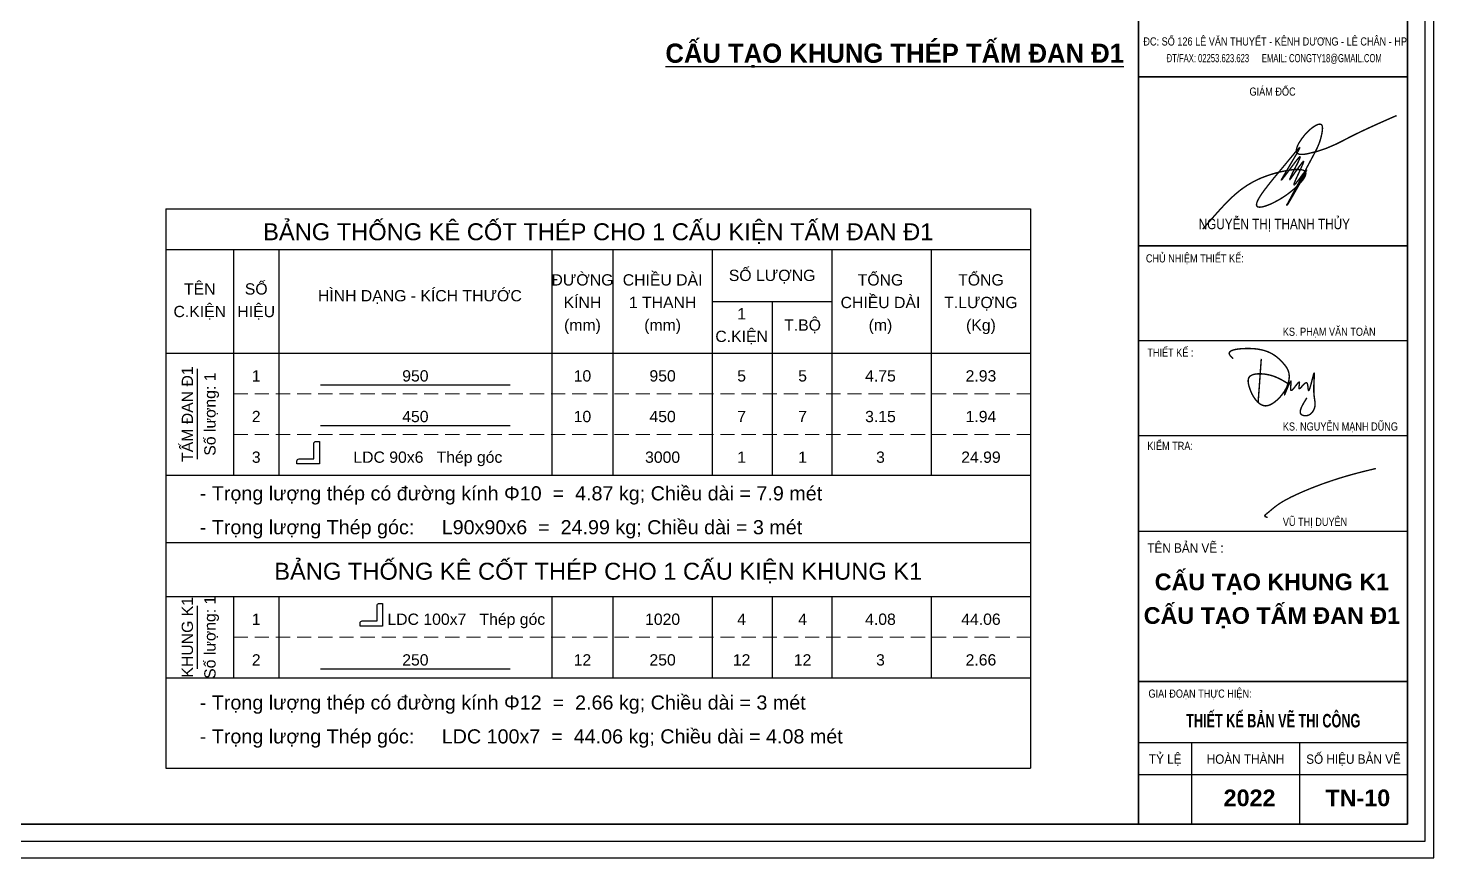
# Model space of a CAD drawing. Header units: inches. Extents: x 2792 to 53517, y -20644 to 27576.
# Drawn here: x 48535 to 53517, y 21012 to 23952 of the extents above; entities that cross this region are included whole.
import ezdxf
from ezdxf.enums import TextEntityAlignment as Align

# ---------------------------------------------------------------- set-up
doc = ezdxf.new("R2010")
doc.units = ezdxf.units.IN
doc.header["$MEASUREMENT"] = 0
doc.linetypes.add('HIDDEN', pattern=[0.375, 0.25, -0.125])
doc.linetypes.add('HIDDENX2', pattern=[0.75, 0.5, -0.25])
for name, color, linetype in [('BT7-THAY', 7, 'Continuous'), ('ENTTNTHIETKE1', 2, 'Continuous'), ('GHICHU', 7, 'Continuous'), ('KHUNGTEN', 5, 'Continuous'), ('T.bao', 6, 'Continuous'), ('TXT', 5, 'Continuous')]:
    doc.layers.add(name, color=color, linetype=linetype)
for name, color, linetype, lineweight in [('ISO', 153, 'Continuous', 13), ('LC ISO', 153, 'Continuous', 13), ('LC MANH DUT', 35, 'HIDDEN', 5), ('LC Net dam 1', 30, 'Continuous', 30), ('LC Net thay', 7, 'Continuous', 25), ('LC Text1', 3, 'Continuous', 20), ('LC Text2', 7, 'Continuous', 25), ('NetMo', 9, 'HIDDENX2', 0), ('THEP', 1, 'Continuous', 35)]:
    doc.layers.add(name, color=color, linetype=linetype, lineweight=lineweight)
doc.styles.add('Hoa', font='micross.ttf')
doc.styles.add('LC 1', font='')
doc.styles.add('style1', font='')
doc.styles.add('T2', font='', dxfattribs={"width": 0.8})
doc.styles.add('THANG2', font='')
doc.styles.add('THUONG', font='', dxfattribs={"height": 40})
doc.styles.add('VnAvantH-B', font='')
doc.styles.get('LC 1').set_extended_font_data('.VnAvantH', bold=True)
doc.styles.get('style1').set_extended_font_data('.VnAvantH')
doc.styles.get('T2').set_extended_font_data('.VnArialH')
doc.styles.get('THANG2').set_extended_font_data('.VnHelvetInsH', bold=True)
doc.styles.get('THUONG').set_extended_font_data('.VnArial')
doc.styles.get('VnAvantH-B').set_extended_font_data('.VnAvantH', bold=True)

# ---------------------------------------------------------------- blocks, each defined once
blk = doc.blocks.new('chu ki Miss Duyen')
at = {"layer": 'ISO', "ltscale": 2, "const_width": 40}
blk.add_lwpolyline([(843, 225), (838, 225), (836, 225), (834, 225), (832, 225), (830, 226), (828, 226), (827, 226), (826, 226), (825, 226), (824, 226), (823, 226), (821, 226), (820, 227), (819, 227), (818, 227), (817, 227), (816, 227), (815, 227), (814, 227), (813, 228), (812, 228), (810, 228), (809, 228), (808, 228), (807, 229), (806, 229), (805, 229), (804, 229), (803, 230), (801, 230), (800, 230), (799, 230), (798, 231), (797, 231), (795, 231), (794, 232), (793, 232), (792, 232), (791, 233), (789, 233), (788, 233), (787, 234), (786, 234), (785, 235), (783, 235), (782, 235), (781, 236), (780, 236), (779, 237), (778, 237), (777, 238), (776, 238), (776, 238), (775, 238), (775, 239), (774, 239), (774, 239), (773, 239), (773, 240), (772, 240), (771, 240), (771, 240), (770, 241), (770, 241), (769, 241), (769, 242), (768, 242), (768, 242), (767, 242), (767, 243), (766, 243), (766, 243), (765, 244), (765, 244), (765, 244), (764, 245), (764, 245), (763, 245), (763, 246), (762, 246), (762, 246), (762, 247), (761, 247), (761, 247), (760, 248), (760, 248), (760, 248), (759, 249), (759, 249), (759, 249), (758, 250), (758, 250), (758, 250), (758, 251), (757, 251), (757, 251), (757, 252), (756, 252), (756, 253), (756, 253), (756, 253), (756, 254), (755, 254), (755, 255), (755, 255), (755, 255), (755, 256), (755, 256), (754, 257), (754, 257), (754, 257), (754, 258), (754, 258), (754, 259), (754, 259), (754, 260), (754, 260), (754, 260), (754, 261), (754, 261), (754, 262), (754, 262), (754, 263), (754, 263), (754, 263), (754, 264), (754, 264), (754, 265), (754, 265), (754, 266), (754, 266), (754, 267), (754, 267), (755, 268), (755, 268), (755, 269), (755, 269), (755, 270), (755, 270), (755, 270), (756, 271), (756, 271), (756, 272), (756, 272), (756, 273), (757, 273), (757, 274), (757, 274), (757, 275), (758, 275), (758, 276), (758, 276), (758, 277), (759, 277), (759, 278), (759, 278), (759, 279), (760, 279), (760, 280), (760, 280), (761, 281), (761, 281), (761, 282), (762, 282), (762, 283), (762, 283), (763, 284), (763, 284), (763, 285), (764, 285), (764, 286), (764, 286), (765, 287), (766, 288), (767, 289), (767, 290), (768, 291), (769, 293), (770, 294), (771, 295), (771, 296), (772, 297), (773, 298), (774, 299), (775, 300), (776, 301), (777, 302), (778, 303), (778, 304), (780, 306), (781, 307), (782, 308), (783, 309), (784, 310), (785, 311), (786, 312), (786, 312), (787, 313), (788, 314), (789, 315), (790, 316), (791, 317), (792, 318), (792, 319), (793, 320), (794, 321), (795, 322), (796, 323), (797, 324), (797, 324), (798, 325), (799, 326), (800, 327), (801, 328), (801, 329), (802, 330), (803, 330), (804, 331), (805, 332), (805, 333), (806, 334), (807, 335), (808, 336), (808, 336), (809, 337), (810, 338), (811, 339), (811, 340), (812, 340), (813, 341), (814, 343), (816, 344), (817, 346), (819, 348), (820, 349), (822, 351), (823, 352), (824, 354), (826, 355), (827, 357), (829, 358), (830, 360), (831, 361), (834, 364), (840, 370), (842, 372), (845, 376), (848, 379), (851, 382), (853, 386), (856, 389), (859, 392), (862, 395), (865, 398), (867, 401), (870, 404), (873, 407), (876, 411), (879, 414), (882, 417), (885, 420), (887, 423), (890, 427), (893, 430), (896, 433), (899, 436), (902, 440), (905, 443), (908, 446), (911, 449), (914, 453), (917, 456), (920, 459), (923, 462), (926, 466), (928, 469), (931, 472), (934, 476), (937, 479), (940, 482), (943, 486), (946, 489), (949, 492), (953, 495), (956, 499), (959, 502), (962, 505), (965, 509), (968, 512), (971, 515), (974, 519), (977, 522), (980, 525), (983, 529), (986, 532), (989, 535), (992, 538), (996, 542), (999, 545), (1002, 548), (1005, 552), (1008, 555), (1011, 558), (1014, 561), (1017, 565), (1021, 568), (1024, 571), (1027, 574), (1030, 578), (1033, 581), (1036, 584), (1040, 587), (1043, 591), (1046, 594), (1049, 596), (1052, 600), (1056, 603), (1059, 606), (1062, 610), (1065, 613), (1069, 616), (1072, 619), (1075, 622), (1078, 625), (1082, 628), (1085, 631), (1088, 634), (1091, 637), (1095, 640), (1098, 643), (1101, 646), (1105, 649), (1108, 652), (1111, 655), (1114, 658), (1118, 661), (1121, 664), (1124, 667), (1128, 670), (1131, 673), (1134, 676), (1138, 679), (1141, 682), (1144, 685), (1148, 688), (1151, 691), (1154, 694), (1158, 697), (1161, 700), (1165, 702), (1168, 705), (1171, 708), (1175, 711), (1178, 714), (1182, 717), (1185, 720), (1188, 722), (1192, 725), (1195, 728), (1199, 731), (1202, 734), (1205, 736), (1209, 739), (1212, 742), (1216, 745), (1219, 747), (1223, 750), (1226, 753), (1229, 756), (1233, 758), (1236, 761), (1240, 764), (1243, 767), (1247, 769), (1250, 772), (1254, 775), (1257, 777), (1261, 780), (1264, 783), (1268, 785), (1271, 788), (1275, 791), (1278, 793), (1282, 796), (1285, 799), (1289, 801), (1292, 804), (1296, 807), (1299, 809), (1303, 812), (1306, 815), (1310, 817), (1313, 820), (1317, 822), (1320, 825), (1324, 828), (1327, 830), (1331, 833), (1335, 835), (1338, 838), (1342, 840), (1345, 843), (1349, 846), (1352, 848), (1356, 851), (1360, 853), (1363, 856), (1367, 858), (1370, 861), (1374, 863), (1377, 866), (1381, 868), (1385, 871), (1392, 876), (1399, 881), (1406, 886), (1413, 891), (1421, 896), (1428, 901), (1435, 906), (1442, 911), (1447, 915), (1457, 921), (1464, 926), (1471, 931), (1479, 936), (1486, 941), (1493, 946), (1501, 950), (1508, 955), (1515, 960), (1523, 965), (1530, 970), (1537, 975), (1545, 980), (1552, 984), (1559, 989), (1567, 994), (1574, 999), (1582, 1004), (1589, 1008), (1596, 1013), (1604, 1018), (1611, 1023), (1619, 1028), (1626, 1032), (1634, 1037), (1641, 1042), (1648, 1046), (1656, 1051), (1663, 1056), (1671, 1061), (1678, 1065), (1686, 1070), (1693, 1075), (1701, 1079), (1708, 1084), (1716, 1089), (1723, 1093), (1731, 1098), (1738, 1103), (1746, 1107), (1753, 1112), (1761, 1116), (1769, 1121), (1776, 1126), (1784, 1130), (1791, 1135), (1799, 1139), (1806, 1144), (1814, 1148), (1822, 1153), (1829, 1158), (1837, 1162), (1844, 1167), (1852, 1171), (1860, 1176), (1867, 1180), (1875, 1185), (1882, 1189), (1890, 1194), (1898, 1198), (1905, 1203), (1913, 1207), (1921, 1212), (1928, 1216), (1936, 1220), (1943, 1225), (1951, 1229), (1959, 1234), (1964, 1237), (1974, 1243), (1982, 1247), (1989, 1251), (1997, 1256), (2005, 1260), (2012, 1265), (2020, 1269), (2028, 1273), (2036, 1278), (2043, 1282), (2051, 1286), (2059, 1291), (2066, 1295), (2074, 1299), (2082, 1304), (2089, 1308), (2097, 1312), (2105, 1317), (2113, 1321), (2120, 1325), (2128, 1330), (2136, 1334), (2144, 1338), (2151, 1342), (2159, 1347), (2167, 1351), (2175, 1355), (2182, 1359), (2190, 1364), (2198, 1368), (2206, 1372), (2213, 1376), (2221, 1381), (2229, 1385), (2237, 1389), (2244, 1393), (2252, 1397), (2260, 1402), (2268, 1406), (2276, 1410), (2283, 1414), (2291, 1418), (2299, 1422), (2307, 1426), (2315, 1431), (2322, 1435), (2330, 1439), (2338, 1443), (2346, 1447), (2354, 1451), (2361, 1455), (2369, 1459), (2377, 1464), (2385, 1468), (2393, 1472), (2401, 1476), (2408, 1480), (2416, 1484), (2424, 1488), (2432, 1492), (2440, 1496), (2448, 1500), (2456, 1504), (2463, 1508), (2471, 1512), (2479, 1516), (2487, 1520), (2495, 1524), (2503, 1528), (2511, 1532), (2519, 1536), (2526, 1540), (2534, 1544), (2542, 1548), (2550, 1552), (2558, 1556), (2566, 1560), (2574, 1564), (2582, 1568), (2590, 1572), (2598, 1575), (2606, 1579), (2613, 1583), (2621, 1587), (2629, 1591), (2637, 1595), (2645, 1599), (2653, 1603), (2661, 1607), (2669, 1610), (2677, 1614), (2685, 1618), (2693, 1622), (2701, 1626), (2709, 1630), (2717, 1633), (2725, 1637), (2733, 1641), (2741, 1645), (2749, 1649), (2756, 1652), (2764, 1656), (2772, 1660), (2780, 1664), (2788, 1668), (2796, 1671), (2804, 1675), (2812, 1679), (2820, 1683), (2828, 1686), (2836, 1690), (2844, 1694), (2852, 1698), (2860, 1701), (2868, 1705), (2876, 1709), (2884, 1712), (2892, 1716), (2900, 1720), (2908, 1723), (2916, 1727), (2925, 1731), (2933, 1734), (2941, 1738), (2949, 1742), (2957, 1745), (2965, 1749), (2973, 1753), (2981, 1756), (2989, 1760), (2997, 1763), (3005, 1767), (3013, 1771), (3021, 1774), (3029, 1778), (3037, 1781), (3045, 1785), (3053, 1789), (3061, 1792), (3069, 1796), (3078, 1799), (3086, 1803), (3094, 1806), (3102, 1810), (3110, 1813), (3118, 1817), (3126, 1820), (3134, 1824), (3142, 1827), (3150, 1831), (3156, 1833), (3167, 1838), (3175, 1841), (3183, 1845), (3191, 1848), (3199, 1852), (3207, 1855), (3215, 1859), (3223, 1862), (3232, 1866), (3240, 1869), (3248, 1873), (3256, 1876), (3264, 1879), (3272, 1883), (3280, 1886), (3288, 1890), (3297, 1893), (3305, 1896), (3313, 1900), (3321, 1903), (3329, 1907), (3337, 1910), (3345, 1913), (3354, 1917), (3362, 1920), (3370, 1923), (3378, 1927), (3386, 1930), (3394, 1933), (3403, 1937), (3411, 1940), (3419, 1944), (3427, 1947), (3435, 1950), (3452, 1957), (3468, 1963), (3484, 1970), (3501, 1977), (3517, 1983), (3534, 1990), (3550, 1996), (3566, 2003), (3583, 2009), (3599, 2016), (3616, 2022), (3632, 2029), (3648, 2035), (3665, 2042), (3681, 2048), (3698, 2055), (3714, 2061), (3731, 2068), (3747, 2074), (3763, 2081), (3780, 2087), (3796, 2093), (3813, 2100), (3828, 2106)], dxfattribs=at)
blk = doc.blocks.new('nguyen thi thanh thuy')
at = {"layer": 'ISO', "ltscale": 2, "const_width": 40}
blk.add_lwpolyline([(-2685, -1690, -0.006388), (-2178, -1117, -0.008557), (-1977, -905, -0.017087), (-1770, -708, -0.102087), (-833, -161, -0.039833), (-270, -16, -0.020512), (-90, 8, -0.044497), (98, 9, -0.05587), (182, -8, -0.113633), (236, -42, -0.176433), (258, -92, -0.077033), (254, -135, -0.069534), (223, -210, -0.038569), (166, -296, -0.030368), (57, -421, -0.082382), (-675, -942, -0.035158), (-905, -1035, -0.04441), (-1026, -1062, -0.066948), (-1091, -1062, -0.143409), (-1132, -1043, -0.176131), (-1149, -1007, -0.069024), (-1148, -973, -0.059887), (-1131, -911, -0.036714), (-1079, -807, -0.019023), (-1000, -683, -0.011006), (-898, -542, -0.01042), (-645, -222, 0.001355), (-76, 463, -0.031231), (69, 631, -0.180623), (82, 640, -0.602198), (84, 631, -0.055981), (56, 570, -0.010846), (-28, 418, 0.000464), (-371, -161, 0.02324), (-439, -286, 1.627113), (-437, -292, 0.049833), (-397, -245, 0.005496), (-91, 162, -0.011697), (26, 311, -0.051381), (82, 370, -0.288592), (95, 376, -0.379106), (97, 362, -0.040394), (80, 315, -0.015043), (4, 153, 0.026859), (-200, -261, 0.160173), (-204, -278, 0.62441), (-195, -273, 0.034188), (-141, -204, -0.015387), (148, 200, -0.034245), (183, 240, -0.377171), (195, 246, -0.275743), (195, 230, -0.039705), (162, 143, -0.007154), (29, -150, 0.010269), (-53, -335, 0.059207), (-81, -418, 0.494242), (-78, -431, 0.209425), (-61, -421, 0.031522), (-22, -378, 0.012151), (92, -232, -0.015412), (249, -26, -0.066877), (274, -2, -1.012313), (279, -8, -0.055225), (269, -38, -0.019501), (211, -159, -0.008968), (2, -538, -0.00525), (-207, -898, -0.041875), (-284, -1018, -0.365695), (-264, -970, -0.007459), (-39, -543, 0.000828), (491, 447, 0.016244), (598, 659, 0.05881), (711, 1009, 0.039413), (734, 1174, 0.060004), (730, 1242, 0.240646), (692, 1298, 0.134453), (647, 1305, 0.071372), (590, 1291, 0.040684), (523, 1258, 0.056501), (335, 1112, 0.071752), (65, 772, 0.045704), (5, 642, 0.058573), (-12, 565, 0.116475), (-5, 505, 0.165912), (30, 466, 0.096245), (88, 446, 0.048338), (165, 443, 0.036618), (301, 460, 0.062636), (1097, 724, 0.01049), (1469, 913, -0.006081), (1725, 1041, -0.007252), (2275, 1297, -0.003845), (2852, 1552)], format="xyb", dxfattribs=at)
blk = doc.blocks.new('Nguyen Manh Dung')
at = {"layer": 'LC ISO', "const_width": 60}
for points in [[(-1870, 1732), (-1922, 1783), (-1970, 1833), (-2008, 1881), (-2021, 1904), (-2030, 1922), (-2036, 1946), (-2036, 1965), (-2032, 1984), (-2024, 2001), (-2013, 2017), (-1997, 2033), (-1956, 2060), (-1902, 2084), (-1839, 2104), (-1766, 2121), (-1686, 2135), (-1601, 2145), (-1512, 2153), (-1330, 2161), (-1222, 2162), (-1153, 2160), (-1069, 2157), (-989, 2152), (-911, 2144), (-837, 2135), (-695, 2110), (-564, 2078), (-443, 2038), (-329, 1991), (-223, 1936), (-123, 1874), (-29, 1805), (62, 1728), (149, 1645), (256, 1528), (315, 1458), (354, 1407), (390, 1354), (422, 1299), (437, 1269), (469, 1185), (484, 1126), (494, 1065), (499, 1003), (499, 941), (494, 878), (485, 814), (471, 750), (453, 686), (431, 622), (405, 559), (376, 496), (307, 372), (227, 253), (136, 140), (37, 34), (-37, -34), (-125, -106), (-181, -145), (-238, -181), (-295, -210), (-353, -234), (-410, -250), (-483, -260), (-523, -259), (-578, -251), (-632, -234), (-684, -211), (-736, -180), (-785, -143), (-833, -100), (-879, -52), (-923, 1), (-965, 58), (-1005, 119), (-1042, 183), (-1077, 249), (-1138, 388), (-1194, 552), (-1208, 601), (-1223, 671), (-1233, 739), (-1236, 803), (-1230, 862), (-1211, 919), (-1186, 959), (-1148, 997), (-1101, 1027), (-1045, 1052), (-983, 1070), (-915, 1083), (-844, 1090), (-769, 1093), (-693, 1092), (-616, 1088), (-517, 1077), (-468, 1069), (-329, 1041), (-199, 1004), (-78, 960), (38, 909), (148, 854), (254, 795), (460, 671)], [(-814, -118), (-802, 50), (-790, 217), (-778, 385), (-765, 552), (-753, 720), (-741, 888), (-729, 1055), (-717, 1223), (-705, 1390), (-693, 1558), (-681, 1725)], [(477, 775), (449, 689), (422, 605), (409, 565), (396, 525), (384, 487), (373, 450), (361, 415), (351, 382), (342, 351), (333, 323), (325, 298), (319, 275), (313, 256), (309, 240), (306, 227), (304, 218), (304, 214), (305, 213), (306, 215), (308, 217), (310, 221), (313, 227), (315, 232), (318, 240), (326, 258), (336, 280), (346, 306), (358, 334), (370, 365), (384, 398), (398, 433), (427, 504), (457, 575), (472, 609), (486, 641), (500, 671), (514, 699), (526, 723), (538, 744), (548, 761), (553, 767), (557, 773), (561, 777), (565, 780), (568, 781), (571, 781), (573, 779), (575, 776), (576, 771), (577, 764), (578, 756), (578, 746), (577, 735), (577, 723), (575, 695), (572, 664), (569, 631), (565, 596), (560, 527), (558, 494), (558, 464), (560, 438), (561, 426), (564, 416), (566, 408), (570, 401), (574, 395), (580, 391), (584, 390), (590, 390), (597, 392), (605, 396), (613, 401), (622, 408), (631, 416), (641, 425), (662, 447), (684, 472), (707, 500), (731, 530), (779, 593), (802, 623), (825, 652), (846, 678), (866, 701), (875, 710), (884, 719), (892, 726), (900, 732), (906, 737), (913, 740), (918, 741), (922, 740), (926, 737), (929, 732), (931, 725), (931, 717), (932, 706), (931, 694), (930, 680), (929, 666), (925, 634), (920, 601), (915, 568), (912, 536), (910, 522), (909, 508), (909, 496), (909, 485), (911, 476), (913, 469), (914, 466), (920, 461), (925, 461), (931, 462), (937, 465), (945, 470), (953, 476), (962, 484), (971, 493), (981, 503), (1003, 526), (1026, 551), (1076, 605), (1101, 632), (1126, 657), (1150, 679), (1162, 688), (1173, 697), (1184, 704), (1195, 709), (1205, 713), (1214, 715), (1223, 715), (1228, 715), (1239, 710), (1246, 704), (1252, 697), (1258, 688), (1263, 677), (1267, 665), (1275, 639), (1281, 609), (1286, 576), (1290, 543), (1293, 510), (1296, 479), (1299, 451), (1302, 426), (1304, 416), (1306, 405), (1308, 399), (1310, 394), (1312, 389), (1315, 387), (1318, 385), (1321, 385), (1324, 387), (1327, 389), (1331, 393), (1334, 399), (1342, 412), (1350, 430), (1359, 452), (1368, 477), (1377, 505), (1386, 536), (1396, 569), (1406, 605), (1426, 679), (1466, 833), (1475, 870), (1485, 906), (1494, 941), (1502, 973), (1510, 1003), (1518, 1031), (1524, 1055), (1531, 1075), (1538, 1095), (1541, 1104), (1545, 1112), (1549, 1116), (1552, 1117), (1554, 1113), (1556, 1106), (1557, 1095), (1558, 1081), (1558, 1065), (1558, 1045), (1557, 1023), (1557, 998), (1556, 971), (1554, 942), (1553, 911), (1552, 878), (1550, 844), (1546, 772), (1543, 696), (1540, 617), (1538, 537), (1537, 458), (1537, 381), (1540, 306), (1541, 276), (1544, 237), (1547, 204), (1550, 173), (1557, 113), (1565, 57), (1573, 5), (1580, -45), (1586, -93), (1590, -139), (1592, -185), (1590, -230), (1584, -276), (1580, -299), (1573, -328), (1568, -347), (1560, -371), (1551, -395), (1540, -419), (1528, -444), (1515, -467), (1501, -491), (1485, -513), (1469, -535), (1451, -556), (1432, -576), (1412, -594), (1390, -611), (1368, -626), (1344, -640), (1320, -652), (1288, -663), (1267, -668), (1239, -673), (1211, -676), (1183, -677), (1155, -676), (1128, -673), (1103, -668), (1079, -662), (1056, -653), (1039, -645), (1019, -632), (1004, -620), (992, -605), (982, -590), (975, -573), (970, -555), (966, -536), (965, -516), (966, -494), (969, -472), (973, -449), (979, -424), (987, -399), (996, -373), (1006, -346), (1018, -319), (1031, -291), (1060, -233), (1093, -172), (1128, -111), (1166, -48), (1246, 81)]]:
    blk.add_lwpolyline(points, dxfattribs=at)
blk = doc.blocks.new('khung vpn')
at = {"layer": 'Defpoints'}
for p, q in [((52556.46, -4235.276), (52556.46, -4195.446)), ((52498.758, -4235.276), (52556.46, -4235.276))]:
    blk.add_line(p, q, dxfattribs=at)
at = {"layer": 'KHUNGTEN'}
blk.add_lwpolyline([(52556.243, -4234.885), (52502.048, -4234.885), (52502.048, -4195.662), (52556.243, -4195.662)], close=True, dxfattribs=at)
at = {"layer": 'T.bao'}
for p, q in [((52549.443, -4222.987), (52555.832, -4222.987)), ((52549.443, -4225.241), (52555.832, -4225.241)), ((52549.443, -4227.516), (52555.832, -4227.516)), ((52549.443, -4232.534), (52555.832, -4232.534)), ((52550.703, -4232.534), (52550.703, -4234.474)), ((52553.267, -4232.534), (52553.267, -4234.474)), ((52549.443, -4233.296), (52555.832, -4233.296))]:
    blk.add_line(p, q, dxfattribs=at)
at = {"layer": 'THEP'}
for p, q in [((52549.443, -4216.721), (52555.832, -4216.721)), ((52549.443, -4220.741), (52555.832, -4220.741)), ((52549.443, -4231.083), (52555.832, -4231.083))]:
    blk.add_line(p, q, dxfattribs=at)
for points in [[(52555.832, -4234.474), (52502.459, -4234.474), (52502.459, -4196.073), (52555.832, -4196.073)], [(52555.832, -4196.073), (52555.832, -4234.474), (52549.443, -4234.474), (52549.443, -4196.073)]]:
    blk.add_lwpolyline(points, close=True, dxfattribs=at)
at = {"layer": 'TXT', "linetype": 'Continuous'}
blk.add_line((52555.832, -4196.073), (52555.832, -4234.474), dxfattribs=at)
at = {"layer": 'ISO', "xscale": 0.0007999999999999995, "yscale": 0.0007999999999999995, "zscale": 0.0007999999999999995, "rotation": 352.0676215534355}
blk.add_blockref('chu ki Miss Duyen', (52551.816, -4227.273), dxfattribs=at)
at = {"layer": 'LC Net dam 1'}
for name, p, xscale, yscale, zscale in [('nguyen thi thanh thuy', (52553.202, -4218.934), 0.0008320000000000002, 0.0008320000000000002, 0.0008320000000000002), ('Nguyen Manh Dung', (52552.742, -4224.392), 0.0005625000000000002, 0.0005625000000000002, 0.0005625000000000002)]:
    blk.add_blockref(name, p, dxfattribs=dict(at, xscale=xscale, yscale=yscale, zscale=zscale))
at = {"layer": 'BT7-THAY', "linetype": 'ByBlock', "style": 'VnAvantH-B', "width": 0.7}
blk.add_text('thiÕt kÕ b¶n vÏ thi c«ng', height=0.32076, dxfattribs=at).set_placement((52552.643, -4232.177), align=Align.CENTER)
at = {"layer": 'TXT', "linetype": 'Continuous'}
for s, height, style, width, p in [('®c: sè 126 lª v¨n thuyÕt - kªnh d\xad¬ng - lª ch©n - hp', 0.19408, 'T2', 0.8, (52552.689, -4215.98)), ('§T/fax: 02253.623.623      Email: Congty18@gmail.com', 0.19408, 'style1', 0.7, (52552.666, -4216.376)), ('nguyÔn thÞ thanh thñy', 0.24954, 'T2', 0.8, (52552.668, -4220.343)), ('giai ®o¹n thùc hiÖn:', 0.19408, 'T2', 0.8, (52550.904, -4231.471)), ('tû lÖ', 0.2218, 'T2', 0.9, (52550.076, -4233.041)), ('hoµn thµnh', 0.2218, 'T2', 0.9, (52551.985, -4233.041)), ('sè hiÖu b¶n vÏ', 0.22181, 'T2', 0.9, (52554.55, -4233.041))]:
    blk.add_text(s, height=height, dxfattribs=dict(at, style=style, width=width)).set_placement(p, align=Align.CENTER)
at = {"layer": 'TXT', "linetype": 'Continuous', "style": 'T2'}
for s, height, width, p in [('gi¸m ®èc', 0.1941, 0.8, (52552.079, -4217.171)), ('chñ nhiÖm thiÕt kÕ:', 0.19408, 0.8, (52549.617, -4221.132)), ('ks. ph¹m v¨n toµn', 0.19408, 0.8, (52552.871, -4222.875)), ('thiÕt kÕ :', 0.1941, 0.8, (52549.651, -4223.371)), ('ks. nguyÔn m¹nh dòng', 0.19408, 0.8, (52552.871, -4225.126)), ('kiÓm tra:', 0.1941, 0.8, (52549.651, -4225.587)), ('vò thÞ duyªn', 0.19408, 0.8, (52552.871, -4227.392)), ('tªn b¶n vÏ :', 0.22181, 0.9, (52549.651, -4228.026))]:
    blk.add_text(s, height=height, dxfattribs=dict(at, width=width)).set_placement(p)
blk = doc.blocks.new('TIEUDE2')
at = {"layer": 'LC Text2', "color": 7, "style": 'LC 1'}
blk.add_attdef('%%UTIªU§Ò', text='', height=3.5, dxfattribs=at).set_placement((0, 0), align=Align.BOTTOM_CENTER)
blk.add_attdef('TL', text='', height=2.2, dxfattribs=at).set_placement((0, -1.8), align=Align.TOP_CENTER)

msp = doc.modelspace()

# ---------------------------------------------------------------- linework, layer by layer
at = {"layer": 'LC MANH DUT', "ltscale": 200}
for p, q in [((49263.6, 22655.8, 0), (52087.6, 22655.8, 0)), ((49263.6, 22511.8, 0), (52087.6, 22511.8, 0)), ((49263.6, 22367.8, 0), (52087.6, 22367.8, 0)), ((49263.6, 22367.8, 0), (52087.6, 22367.8, 0)), ((49263.6, 21793.7, 0), (52087.6, 21793.7, 0))]:
    msp.add_line(p, q, dxfattribs=at)
at = {"layer": 'LC Net dam 1', "elevation": 0}
for points in [[(49571.6, 22687.8), (50243.6, 22687.8)], [(49571.6, 22543.8), (50243.6, 22543.8)], [(49571.6, 21681.7), (50243.6, 21681.7)]]:
    msp.add_lwpolyline(points, dxfattribs=at)
for points in [[(49567.6, 22487.8), (49567.6, 22407.8), (49487.6, 22407.8), (49487.6, 22417.8, -0.414214), (49495.6, 22425.8), (49547.6, 22425.8), (49547.6, 22479.8, -0.414214), (49555.6, 22487.8), (49567.6, 22487.8)], [(49791.6, 21913.7), (49791.6, 21833.7), (49711.6, 21833.7), (49711.6, 21843.7, -0.414214), (49719.6, 21851.7), (49771.6, 21851.7), (49771.6, 21905.7, -0.414214), (49779.6, 21913.7), (49791.6, 21913.7)]]:
    msp.add_lwpolyline(points, format="xyb", dxfattribs=at)
at = {"layer": 'LC Net thay'}
for p, q in [((49023.6, 23311.2, 0), (52087.6, 23311.2, 0)), ((49023.6, 23311.2, 0), (49023.6, 22129.7, 0)), ((52087.6, 23311.2, 0), (52087.6, 22129.7, 0)), ((49023.6, 23167.8, 0), (52087.6, 23167.8, 0)), ((49263.6, 23167.8, 0), (49263.6, 22367.8, 0)), ((49423.6, 23167.8, 0), (49423.6, 22367.8, 0)), ((50391.6, 23167.8, 0), (50391.6, 22367.8, 0)), ((50607.6, 23167.8, 0), (50607.6, 22367.8, 0)), ((50959.6, 23167.8, 0), (50959.6, 22367.8, 0)), ((51383.6, 23167.8, 0), (51383.6, 22367.8, 0)), ((51735.6, 23167.8, 0), (51735.6, 22367.8, 0)), ((50959.6, 22983.8, 0), (51383.6, 22983.8, 0)), ((51171.6, 22983.8, 0), (51171.6, 22367.8, 0)), ((49023.6, 22799.8, 0), (52087.6, 22799.8, 0)), ((49023.6, 22367.8, 0), (52087.6, 22367.8, 0)), ((49023.6, 22367.8, 0), (52087.6, 22367.8, 0)), ((49023.6, 22129.7, 0), (52087.6, 22129.7, 0)), ((49023.6, 22129.7, 0), (52087.6, 22129.7, 0)), ((49023.6, 22129.7, 0), (49023.6, 21937.7, 0)), ((52087.6, 22129.7, 0), (52087.6, 21937.7, 0)), ((49023.6, 21937.7, 0), (52087.6, 21937.7, 0)), ((49023.6, 21937.7, 0), (49023.6, 21329.7, 0)), ((49263.6, 21937.7, 0), (49263.6, 21649.7, 0)), ((49423.6, 21937.7, 0), (49423.6, 21649.7, 0)), ((50391.6, 21937.7, 0), (50391.6, 21649.7, 0)), ((50607.6, 21937.7, 0), (50607.6, 21649.7, 0)), ((50959.6, 21937.7, 0), (50959.6, 21649.7, 0)), ((51171.6, 21937.7, 0), (51171.6, 21649.7, 0)), ((51383.6, 21937.7, 0), (51383.6, 21649.7, 0)), ((51735.6, 21937.7, 0), (51735.6, 21649.7, 0)), ((52087.6, 21937.7, 0), (52087.6, 21329.7, 0)), ((49023.6, 21649.7, 0), (52087.6, 21649.7, 0)), ((49023.6, 21649.7, 0), (52087.6, 21649.7, 0)), ((49023.6, 21329.7, 0), (52087.6, 21329.7, 0))]:
    msp.add_line(p, q, dxfattribs=at)
at = {"layer": 'LC Text2'}
for p, q in [((49135.6, 22424.2, 0), (49135.6, 22744.2, 0)), ((49135.6, 21681.7, 0), (49135.6, 21905.7, 0))]:
    msp.add_line(p, q, dxfattribs=at)
at = {"layer": 'NetMo'}
msp.add_line((49263.6, 21649.7, 0), (52087.6, 21649.7, 0), dxfattribs=at)

# ---------------------------------------------------------------- block references
at = {"layer": 'ENTTNTHIETKE1', "color": 6, "xscale": 149.1331646526273, "yscale": 149.1331646524256, "zscale": 149.1331646524109}
msp.add_blockref('khung vpn', (-7784394.6, 652632.4, 0), dxfattribs=at)
at = {"layer": 'LC Text2'}
ref = msp.add_blockref('TIEUDE2', (51606, 23808.5, 0), dxfattribs=dict(at, xscale=20.00000014482849, yscale=20.00000014482849, zscale=20.00000014482849, rotation=359.999216292062))
ref.add_attrib('%%UTIªU§Ò', '%%UcÊu t¹o khung thÐp tÊm ®an ®1', dxfattribs={"color": 7, "height": 67.923, "rotation": 359.9992, "style": 'LC 1'}).set_placement((51606, 23808.5, 0), align=Align.BOTTOM_CENTER)

# ---------------------------------------------------------------- texts
at = {"layer": 'GHICHU', "color": 0, "style": 'THANG2'}
for s, height, p in [('cÊu t¹o khung k1', 59.127, (52942.7, 21960.5, 0)), ('cÊu t¹o tÊm ®an ®1', 59.127, (52942.7, 21841.3, 0)), ('2022', 59.13, (52863.4, 21195.2, 0)), ('TN-10', 59.13, (53247, 21195.2, 0))]:
    msp.add_text(s, height=height, dxfattribs=at).set_placement(p, align=Align.CENTER)
at = {"layer": 'LC Text1', "style": 'Hoa'}
for s, p in [('1', (49343.6, 22687.8, 0)), ('950', (49907.6, 22687.8, 0)), ('10', (50499.6, 22687.8, 0)), ('950', (50783.6, 22687.8, 0)), ('5', (51063.6, 22687.8, 0)), ('5', (51279.6, 22687.8, 0)), ('4.75', (51555.6, 22687.8, 0)), ('2.93', (51911.6, 22687.8, 0)), ('2', (49343.6, 22543.8, 0)), ('450', (49907.6, 22543.8, 0)), ('10', (50499.6, 22543.8, 0)), ('450', (50783.6, 22543.8, 0)), ('7', (51063.6, 22543.8, 0)), ('7', (51279.6, 22543.8, 0)), ('3.15', (51555.6, 22543.8, 0)), ('1.94', (51911.6, 22543.8, 0)), ('3', (49343.6, 22399.8, 0)), ('1', (49343.6, 21825.7, 0)), ('2', (49343.6, 21681.7, 0)), ('250', (49907.6, 21681.7, 0)), ('12', (50499.6, 21681.7, 0)), ('250', (50783.6, 21681.7, 0)), ('12', (51063.6, 21681.7, 0)), ('12', (51279.6, 21681.7, 0)), ('3', (51555.6, 21681.7, 0)), ('2.66', (51911.6, 21681.7, 0))]:
    msp.add_text(s, height=40, dxfattribs=at).set_placement(p, align=Align.BOTTOM_CENTER)
at = {"layer": 'LC Text1', "color": 7, "style": 'Hoa'}
for s, p in [('LDC 90x6   Thép góc', (50215.7, 22399.8, 0)), ('LDC 100x7   Thép góc', (50367.6, 21825.7, 0))]:
    msp.add_text(s, height=40, dxfattribs=at).set_placement(p, align=Align.BOTTOM_RIGHT)
for s, p in [('3000', (50783.6, 22399.8, 0)), ('1', (51063.6, 22399.8, 0)), ('1', (51279.6, 22399.8, 0)), ('3', (51555.6, 22399.8, 0)), ('24.99', (51911.6, 22399.8, 0)), ('1020', (50783.6, 21825.7, 0)), ('4', (51063.6, 21825.7, 0)), ('4', (51279.6, 21825.7, 0)), ('4.08', (51555.6, 21825.7, 0)), ('44.06', (51911.6, 21825.7, 0))]:
    msp.add_text(s, height=40, dxfattribs=at).set_placement(p, align=Align.BOTTOM_CENTER)
at = {"layer": 'LC Text2', "color": 4, "style": 'Hoa'}
for s, p in [('BẢNG THỐNG KÊ CỐT THÉP CHO 1 CẤU KIỆN TẤM ĐAN Đ1', (50555.6, 23200.3, 0)), ('BẢNG THỐNG KÊ CỐT THÉP CHO 1 CẤU KIỆN KHUNG K1', (50555.6, 21997.7, 0))]:
    msp.add_text(s, height=60, dxfattribs=at).set_placement(p, align=Align.CENTER)
at = {"layer": 'LC Text2'}
for s, style, p in [('ĐƯỜNG', 'Hoa', (50499.6, 23039.8, 0)), ('CHIỀU DÀI', 'Hoa', (50783.6, 23039.8, 0)), ('SỐ LƯỢNG', 'Hoa', (51171.6, 23055.8, 0)), ('TỔNG', 'Hoa', (51555.6, 23039.8, 0)), ('TỔNG', 'Hoa', (51911.6, 23039.8, 0)), ('TÊN', 'Hoa', (49143.6, 23007.8, 0)), ('SỐ', 'Hoa', (49343.6, 23007.8, 0)), ('HÌNH DẠNG - KÍCH THƯỚC', 'Hoa', (49923.6, 22983.8, 0)), ('C.KIỆN', 'Hoa', (49143.6, 22927.8, 0)), ('HIỆU', 'Hoa', (49343.6, 22927.8, 0)), ('KÍNH', 'Hoa', (50499.6, 22959.8, 0)), ('1 THANH', 'Hoa', (50783.6, 22959.8, 0)), ('CHIỀU DÀI', 'Hoa', (51555.6, 22959.8, 0)), ('T.LƯỢNG', 'Hoa', (51911.6, 22959.8, 0)), ('(mm)', 'THUONG', (50499.6, 22879.8, 0)), ('(mm)', 'THUONG', (50783.6, 22879.8, 0)), ('1', 'Hoa', (51063.6, 22919.8, 0)), ('T.BỘ', 'Hoa', (51279.6, 22879.8, 0)), ('(m)', 'THUONG', (51555.6, 22879.8, 0)), ('(Kg)', 'THUONG', (51911.6, 22879.8, 0)), ('C.KIỆN', 'Hoa', (51063.6, 22839.8, 0))]:
    msp.add_text(s, height=40, dxfattribs=dict(at, style=style)).set_placement(p, align=Align.CENTER)
at = {"layer": 'LC Text2', "style": 'Hoa'}
for s, p in [('TẤM ĐAN Đ1', (49119.6, 22584.2, 0)), ('Số lượng: 1', (49199.6, 22584.2, 0)), ('KHUNG K1', (49119.6, 21793.7, 0)), ('Số lượng: 1', (49199.6, 21793.7, 0))]:
    msp.add_text(s, height=40, rotation=90.0002, dxfattribs=at).set_placement(p, align=Align.CENTER)
for s, p in [('- Trọng lượng thép có đường kính Φ10  =  4.87 kg; Chiều dài = 7.9 mét', (49143.6, 22278.7, 0)), ('- Trọng lượng Thép góc:     L90x90x6  =  24.99 kg; Chiều dài = 3 mét', (49143.6, 22158.7, 0)), ('- Trọng lượng thép có đường kính Φ12  =  2.66 kg; Chiều dài = 3 mét', (49143.6, 21537.7, 0)), ('- Trọng lượng Thép góc:     LDC 100x7  =  44.06 kg; Chiều dài = 4.08 mét', (49143.6, 21417.7, 0))]:
    msp.add_text(s, height=50, dxfattribs=at).set_placement(p)

doc.saveas('drawing.dxf')
